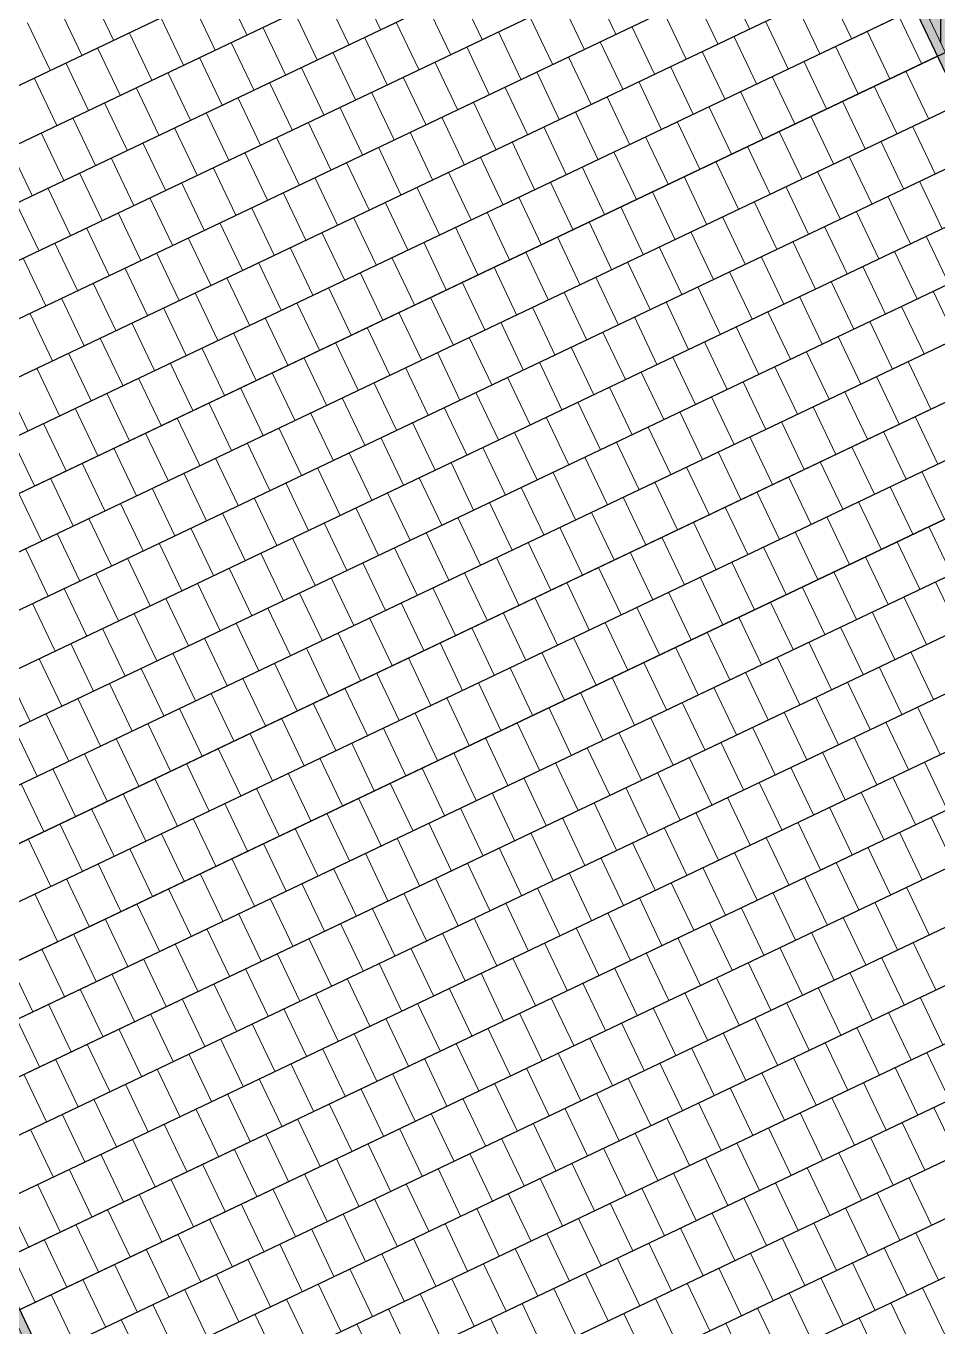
# Model space of a CAD drawing. Header units: metres. Extents: x 679599 to 680028, y 2748524 to 2748840.
# Drawn here: x 679652.87 to 679663.26, y 2748560.49 to 2748575.31 of the extents above; entities that cross this region are included whole.
import ezdxf

# ---------------------------------------------------------------- set-up
doc = ezdxf.new("R2010")
doc.units = ezdxf.units.M
doc.header["$LTSCALE"] = 5
doc.layers.add('00-AUX', color=2, linetype='Continuous', plot=False)
doc.layers.add('00-AUX Tree Pit', color=2, linetype='Continuous', plot=False)
doc.layers.add('02-L-B-Curb', color=11, linetype='Continuous', lineweight=5, plot=False)
doc.layers.add('02-L-Joints-Paviment_07_Precast Concrete Blocks 60X40', color=7, linetype='Continuous', lineweight=5, true_color=0x999999)
doc.layers.add('03-TR-Pavement_07_Precast Concrete Blocks 60X40', color=7, linetype='Continuous', lineweight=5, true_color=0x999999)
doc.layers.add('03-TR-Tree Pit_Green', color=46, linetype='Continuous')
doc.layers.add('03-TR-Tree Pit_White', color=7, linetype='Continuous', true_color=0xfcfcfc)
doc.layers.add('04-BK-Tree Pit', color=6, linetype='Continuous', lineweight=5)

# ---------------------------------------------------------------- blocks, each defined once
blk = doc.blocks.new('ALCORQUE RECTANGULAR')
at = {"layer": '03-TR-Tree Pit_Green', "ltscale": 0.3}
h = blk.add_hatch(dxfattribs=at)
h.set_pattern_fill('ANSI31', color=256, scale=0.04, angle=-45)
h.set_pattern_definition([(360, (-2068898.16958, 3428624.0145), (3e-17, 0.127), [])])
h.paths.add_polyline_path([(679903.391, 2748647.421), (679902.702, 2748648.869), (679904.689, 2748649.814), (679905.377, 2748648.367)])
at = {"layer": '03-TR-Tree Pit_White'}
h = blk.add_hatch(color=256, dxfattribs=at)
h.dxf.hatch_style = 1
h.paths.add_polyline_path([(679903.344, 2748647.288), (679902.569, 2748648.916), (679904.736, 2748649.947), (679905.511, 2748648.319)])
at = {"layer": '02-L-B-Curb'}
blk.add_lwpolyline([(679903.344, 2748647.288), (679902.569, 2748648.916), (679904.736, 2748649.947), (679905.511, 2748648.319)], close=True, dxfattribs=at)
at = {"layer": '02-L-B-Curb', "color": 6}
blk.add_lwpolyline([(679903.391, 2748647.421), (679902.702, 2748648.868), (679904.689, 2748649.814), (679905.378, 2748648.366)], close=True, dxfattribs=at)
blk = doc.blocks.new('Escocell Quadrat')
at = {"layer": '03-TR-Tree Pit_Green'}
h = blk.add_hatch(dxfattribs=at)
h.set_pattern_fill('ANSI31', color=256, scale=0.04, angle=19.5514)
h.set_pattern_definition([(64.551379247, (-1794786.01457, -2189831.7944), (-0.114677314033, 0.0545720958565), [])])
h.paths.add_polyline_path([(-1.159, 0.359), (-2.759, 0.359), (-2.759, -1.241), (-1.159, -1.241)])
at = {"layer": '03-TR-Tree Pit_White'}
h = blk.add_hatch(color=256, dxfattribs=at)
h.dxf.hatch_style = 1
h.paths.add_polyline_path([(-2.859, 0.459), (-1.059, 0.459), (-1.059, -1.341), (-2.859, -1.341)])
at = {"ltscale": 0.3}
blk.add_lwpolyline([(-2.759, -1.241), (-1.159, -1.241), (-1.159, 0.359), (-2.759, 0.359)], close=True, dxfattribs=at)
at = {"layer": '02-L-B-Curb', "ltscale": 0.3}
blk.add_lwpolyline([(-2.859, -1.341), (-1.059, -1.341), (-1.059, 0.459), (-2.859, 0.459)], close=True, dxfattribs=at)

msp = doc.modelspace()

# ---------------------------------------------------------------- linework, layer by layer
at = {"layer": '00-AUX'}
for points in [[(679645.916, 2748571.369), (679664.968, 2748580.435)], [(679645.993, 2748570.741), (679665.288, 2748579.923)], [(679646.433, 2748570.286), (679665.607, 2748579.41)], [(679646.51, 2748569.658), (679665.926, 2748578.898)], [(679646.951, 2748569.203), (679666.245, 2748578.385)], [(679647.027, 2748568.575), (679666.564, 2748577.872)], [(679647.468, 2748568.121), (679666.884, 2748577.36)], [(679647.544, 2748567.492), (679667.203, 2748576.847)], [(679647.985, 2748567.038), (679667.522, 2748576.335)], [(679648.061, 2748566.41), (679667.841, 2748575.822)], [(679648.502, 2748565.955), (679668.16, 2748575.31)], [(679648.578, 2748565.327), (679668.48, 2748574.797)], [(679649.019, 2748564.872), (679668.799, 2748574.284)], [(679649.096, 2748564.244), (679669.118, 2748573.772)], [(679649.536, 2748563.789), (679669.437, 2748573.259)], [(679649.613, 2748563.161), (679669.756, 2748572.747)], [(679650.053, 2748562.706), (679670.076, 2748572.234)], [(679650.13, 2748562.078), (679670.395, 2748571.722)], [(679650.57, 2748561.623), (679670.714, 2748571.209)], [(679650.647, 2748560.995), (679671.033, 2748570.696)], [(679651.088, 2748560.541), (679671.353, 2748570.184)], [(679651.164, 2748559.912), (679671.672, 2748569.671)], [(679651.605, 2748559.458), (679671.991, 2748569.159)], [(679651.681, 2748558.83), (679672.31, 2748568.646)], [(679652.122, 2748558.375), (679672.629, 2748568.134)], [(679652.198, 2748557.747), (679672.949, 2748567.621)], [(679652.639, 2748557.292), (679673.268, 2748567.108)], [(679652.715, 2748556.664), (679673.587, 2748566.596)], [(679653.156, 2748556.209), (679673.906, 2748566.083)]]:
    msp.add_lwpolyline(points, dxfattribs=at)
at = {"layer": '00-AUX Tree Pit', "ltscale": 0.3}
msp.add_lwpolyline([(679663.516, 2748574.425), (679665.141, 2748575.198), (679664.368, 2748576.824), (679662.742, 2748576.05)], close=True, dxfattribs=at)
at = {"layer": '00-AUX Tree Pit'}
msp.add_lwpolyline([(679653.051, 2748560.146), (679651.423, 2748559.371), (679650.391, 2748561.538), (679652.02, 2748562.313)], close=True, dxfattribs=at)
at = {"layer": '02-L-Joints-Paviment_07_Precast Concrete Blocks 60X40'}
for points in [[(679656.908, 2748575.271), (679656.65, 2748575.813)], [(679659.592, 2748575.219), (679659.334, 2748575.761)], [(679661.113, 2748575.279), (679660.856, 2748575.82)], [(679653.863, 2748575.15), (679653.605, 2748575.692)], [(679655.384, 2748575.21), (679655.126, 2748575.752)], [(679656.547, 2748575.099), (679656.289, 2748575.641)], [(679658.068, 2748575.158), (679657.81, 2748575.7)], [(679660.752, 2748575.107), (679660.494, 2748575.648)], [(679662.277, 2748575.168), (679662.019, 2748575.709)], [(679653.501, 2748574.979), (679653.244, 2748575.52)], [(679655.023, 2748575.038), (679654.765, 2748575.58)], [(679656.186, 2748574.927), (679655.928, 2748575.469)], [(679657.707, 2748574.986), (679657.449, 2748575.528)], [(679659.231, 2748575.047), (679658.973, 2748575.589)], [(679660.391, 2748574.935), (679660.133, 2748575.477)], [(679661.915, 2748574.996), (679661.657, 2748575.537)], [(679653.14, 2748574.807), (679652.882, 2748575.348)], [(679654.661, 2748574.866), (679654.404, 2748575.408)], [(679657.346, 2748574.815), (679657.088, 2748575.356)], [(679658.87, 2748574.875), (679658.612, 2748575.417)], [(679661.554, 2748574.824), (679661.296, 2748575.366)], [(679663.075, 2748574.883), (679662.818, 2748575.425)], [(679654.3, 2748574.694), (679654.042, 2748575.236)], [(679655.824, 2748574.755), (679655.567, 2748575.297)], [(679656.984, 2748574.643), (679656.727, 2748575.184)], [(679658.509, 2748574.704), (679658.251, 2748575.245)], [(679660.03, 2748574.763), (679659.772, 2748575.305)], [(679661.193, 2748574.652), (679660.935, 2748575.194)], [(679662.714, 2748574.711), (679662.456, 2748575.253)], [(679653.939, 2748574.522), (679653.681, 2748575.064)], [(679655.463, 2748574.583), (679655.205, 2748575.125)], [(679658.147, 2748574.532), (679657.89, 2748575.073)], [(679659.669, 2748574.591), (679659.411, 2748575.133)], [(679660.832, 2748574.48), (679660.574, 2748575.022)], [(679662.353, 2748574.539), (679662.095, 2748575.081)], [(679653.578, 2748574.35), (679653.32, 2748574.892)], [(679655.102, 2748574.411), (679654.844, 2748574.953)], [(679656.623, 2748574.471), (679656.365, 2748575.013)], [(679657.786, 2748574.36), (679657.528, 2748574.902)], [(679659.308, 2748574.419), (679659.05, 2748574.961)], [(679661.992, 2748574.368), (679661.734, 2748574.909)], [(679653.217, 2748574.179), (679652.959, 2748574.72)], [(679654.741, 2748574.239), (679654.483, 2748574.781)], [(679656.262, 2748574.299), (679656.004, 2748574.841)], [(679657.425, 2748574.188), (679657.167, 2748574.73)], [(679658.946, 2748574.247), (679658.689, 2748574.789)], [(679660.471, 2748574.308), (679660.213, 2748574.85)], [(679661.631, 2748574.196), (679661.373, 2748574.737)], [(679663.155, 2748574.257), (679662.897, 2748574.798)], [(679654.38, 2748574.068), (679654.122, 2748574.609)], [(679655.901, 2748574.127), (679655.643, 2748574.669)], [(679658.585, 2748574.075), (679658.327, 2748574.617)], [(679660.109, 2748574.136), (679659.852, 2748574.678)], [(679662.794, 2748574.085), (679662.536, 2748574.626)], [(679654.018, 2748573.896), (679653.761, 2748574.438)], [(679655.54, 2748573.955), (679655.282, 2748574.497)], [(679657.064, 2748574.016), (679656.806, 2748574.558)], [(679658.224, 2748573.904), (679657.966, 2748574.445)], [(679659.748, 2748573.964), (679659.49, 2748574.506)], [(679661.269, 2748574.024), (679661.012, 2748574.566)], [(679662.432, 2748573.913), (679662.175, 2748574.455)], [(679655.178, 2748573.783), (679654.921, 2748574.325)], [(679656.703, 2748573.844), (679656.445, 2748574.386)], [(679657.863, 2748573.732), (679657.605, 2748574.273)], [(679659.387, 2748573.793), (679659.129, 2748574.334)], [(679660.908, 2748573.852), (679660.65, 2748574.394)], [(679662.071, 2748573.741), (679661.813, 2748574.283)], [(679653.657, 2748573.724), (679653.399, 2748574.266)], [(679654.817, 2748573.611), (679654.559, 2748574.153)], [(679656.342, 2748573.672), (679656.084, 2748574.214)], [(679659.026, 2748573.621), (679658.768, 2748574.162)], [(679660.547, 2748573.68), (679660.289, 2748574.222)], [(679663.231, 2748573.628), (679662.973, 2748574.17)], [(679653.296, 2748573.552), (679653.038, 2748574.094)], [(679654.456, 2748573.44), (679654.198, 2748573.981)], [(679655.98, 2748573.5), (679655.723, 2748574.042)], [(679657.502, 2748573.56), (679657.244, 2748574.102)], [(679658.665, 2748573.449), (679658.407, 2748573.991)], [(679660.186, 2748573.508), (679659.928, 2748574.05)], [(679661.71, 2748573.569), (679661.452, 2748574.111)], [(679662.87, 2748573.457), (679662.612, 2748573.998)], [(679652.935, 2748573.38), (679652.677, 2748573.922)], [(679655.619, 2748573.328), (679655.361, 2748573.87)], [(679657.14, 2748573.388), (679656.883, 2748573.93)], [(679659.825, 2748573.336), (679659.567, 2748573.878)], [(679661.349, 2748573.397), (679661.091, 2748573.939)], [(679654.095, 2748573.268), (679653.837, 2748573.809)], [(679655.258, 2748573.157), (679655, 2748573.698)], [(679656.779, 2748573.216), (679656.521, 2748573.758)], [(679658.303, 2748573.277), (679658.046, 2748573.819)], [(679659.463, 2748573.164), (679659.206, 2748573.706)], [(679660.988, 2748573.225), (679660.73, 2748573.767)], [(679662.509, 2748573.285), (679662.251, 2748573.826)], [(679653.734, 2748573.096), (679653.476, 2748573.638)], [(679656.418, 2748573.044), (679656.16, 2748573.586)], [(679657.942, 2748573.105), (679657.684, 2748573.647)], [(679659.102, 2748572.993), (679658.844, 2748573.534)], [(679660.626, 2748573.053), (679660.369, 2748573.595)], [(679662.148, 2748573.113), (679661.89, 2748573.655)], [(679663.311, 2748573.002), (679663.053, 2748573.544)], [(679653.373, 2748572.924), (679653.115, 2748573.466)], [(679654.897, 2748572.985), (679654.639, 2748573.527)], [(679656.057, 2748572.872), (679655.799, 2748573.414)], [(679657.581, 2748572.933), (679657.323, 2748573.475)], [(679660.265, 2748572.882), (679660.007, 2748573.423)], [(679661.787, 2748572.941), (679661.529, 2748573.483)], [(679653.011, 2748572.752), (679652.754, 2748573.294)], [(679654.536, 2748572.813), (679654.278, 2748573.355)], [(679655.696, 2748572.7), (679655.438, 2748573.242)], [(679657.22, 2748572.761), (679656.962, 2748573.303)], [(679658.741, 2748572.821), (679658.483, 2748573.362)], [(679659.904, 2748572.71), (679659.646, 2748573.251)], [(679661.425, 2748572.769), (679661.168, 2748573.311)], [(679662.95, 2748572.83), (679662.692, 2748573.372)], [(679654.174, 2748572.641), (679653.917, 2748573.183)], [(679656.859, 2748572.589), (679656.601, 2748573.131)], [(679658.38, 2748572.649), (679658.122, 2748573.191)], [(679661.064, 2748572.597), (679660.806, 2748573.139)], [(679662.588, 2748572.658), (679662.331, 2748573.2)], [(679653.813, 2748572.469), (679653.555, 2748573.011)], [(679655.334, 2748572.529), (679655.077, 2748573.07)], [(679656.497, 2748572.418), (679656.24, 2748572.959)], [(679658.019, 2748572.477), (679657.761, 2748573.019)], [(679659.543, 2748572.538), (679659.285, 2748573.08)], [(679660.703, 2748572.425), (679660.445, 2748572.967)], [(679662.227, 2748572.486), (679661.969, 2748573.028)], [(679653.452, 2748572.297), (679653.194, 2748572.839)], [(679654.973, 2748572.357), (679654.715, 2748572.898)], [(679657.658, 2748572.305), (679657.4, 2748572.847)], [(679659.182, 2748572.366), (679658.924, 2748572.908)], [(679660.342, 2748572.253), (679660.084, 2748572.795)], [(679661.866, 2748572.314), (679661.608, 2748572.856)], [(679663.387, 2748572.374), (679663.129, 2748572.916)], [(679653.091, 2748572.125), (679652.833, 2748572.667)], [(679654.612, 2748572.185), (679654.354, 2748572.727)], [(679656.136, 2748572.246), (679655.878, 2748572.787)], [(679657.296, 2748572.133), (679657.038, 2748572.675)], [(679658.821, 2748572.194), (679658.563, 2748572.736)], [(679661.505, 2748572.142), (679661.247, 2748572.684)], [(679663.026, 2748572.202), (679662.768, 2748572.744)], [(679654.251, 2748572.013), (679653.993, 2748572.555)], [(679655.775, 2748572.074), (679655.517, 2748572.616)], [(679656.935, 2748571.961), (679656.677, 2748572.503)], [(679658.459, 2748572.022), (679658.202, 2748572.564)], [(679659.981, 2748572.082), (679659.723, 2748572.623)], [(679661.144, 2748571.971), (679660.886, 2748572.512)], [(679662.665, 2748572.03), (679662.407, 2748572.572)], [(679653.89, 2748571.841), (679653.632, 2748572.383)], [(679655.414, 2748571.902), (679655.156, 2748572.444)], [(679658.098, 2748571.85), (679657.84, 2748572.392)], [(679659.619, 2748571.91), (679659.362, 2748572.451)], [(679662.304, 2748571.858), (679662.046, 2748572.4)], [(679653.528, 2748571.669), (679653.271, 2748572.211)], [(679655.053, 2748571.73), (679654.795, 2748572.272)], [(679656.574, 2748571.789), (679656.316, 2748572.331)], [(679657.737, 2748571.678), (679657.479, 2748572.22)], [(679659.258, 2748571.738), (679659, 2748572.28)], [(679660.782, 2748571.799), (679660.525, 2748572.34)], [(679661.942, 2748571.686), (679661.685, 2748572.228)], [(679663.467, 2748571.747), (679663.209, 2748572.289)], [(679654.692, 2748571.558), (679654.434, 2748572.1)], [(679656.213, 2748571.618), (679655.955, 2748572.159)], [(679658.897, 2748571.566), (679658.639, 2748572.108)], [(679660.421, 2748571.627), (679660.163, 2748572.169)], [(679661.581, 2748571.514), (679661.323, 2748572.056)], [(679663.105, 2748571.575), (679662.848, 2748572.117)], [(679653.167, 2748571.497), (679652.909, 2748572.039)], [(679654.33, 2748571.386), (679654.073, 2748571.928)], [(679655.852, 2748571.446), (679655.594, 2748571.987)], [(679657.376, 2748571.507), (679657.118, 2748572.048)], [(679658.536, 2748571.394), (679658.278, 2748571.936)], [(679660.06, 2748571.455), (679659.802, 2748571.997)], [(679662.744, 2748571.403), (679662.486, 2748571.945)], [(679653.969, 2748571.214), (679653.711, 2748571.756)], [(679655.49, 2748571.274), (679655.233, 2748571.816)], [(679657.015, 2748571.335), (679656.757, 2748571.876)], [(679658.175, 2748571.222), (679657.917, 2748571.764)], [(679659.699, 2748571.283), (679659.441, 2748571.825)], [(679661.22, 2748571.342), (679660.962, 2748571.884)], [(679662.383, 2748571.231), (679662.125, 2748571.773)], [(679655.129, 2748571.102), (679654.871, 2748571.644)], [(679656.653, 2748571.163), (679656.396, 2748571.705)], [(679659.338, 2748571.111), (679659.08, 2748571.653)], [(679660.859, 2748571.171), (679660.601, 2748571.712)], [(679653.608, 2748571.042), (679653.35, 2748571.584)], [(679654.768, 2748570.93), (679654.51, 2748571.472)], [(679656.292, 2748570.991), (679656.034, 2748571.533)], [(679657.813, 2748571.05), (679657.556, 2748571.592)], [(679658.976, 2748570.939), (679658.719, 2748571.481)], [(679660.498, 2748570.999), (679660.24, 2748571.54)], [(679662.022, 2748571.06), (679661.764, 2748571.601)], [(679663.182, 2748570.947), (679662.924, 2748571.489)], [(679653.247, 2748570.871), (679652.989, 2748571.412)], [(679655.931, 2748570.819), (679655.673, 2748571.361)], [(679657.452, 2748570.878), (679657.194, 2748571.42)], [(679658.615, 2748570.767), (679658.357, 2748571.309)], [(679660.137, 2748570.827), (679659.879, 2748571.369)], [(679661.661, 2748570.888), (679661.403, 2748571.429)], [(679662.821, 2748570.775), (679662.563, 2748571.317)], [(679652.886, 2748570.699), (679652.628, 2748571.241)], [(679654.407, 2748570.758), (679654.149, 2748571.3)], [(679655.57, 2748570.647), (679655.312, 2748571.189)], [(679657.091, 2748570.707), (679656.833, 2748571.248)], [(679659.775, 2748570.655), (679659.518, 2748571.197)], [(679661.3, 2748570.716), (679661.042, 2748571.258)], [(679654.046, 2748570.586), (679653.788, 2748571.128)], [(679655.209, 2748570.475), (679654.951, 2748571.017)], [(679656.73, 2748570.535), (679656.472, 2748571.076)], [(679658.254, 2748570.596), (679657.996, 2748571.137)], [(679659.414, 2748570.483), (679659.156, 2748571.025)], [(679660.938, 2748570.544), (679660.681, 2748571.086)], [(679662.46, 2748570.603), (679662.202, 2748571.145)], [(679653.684, 2748570.414), (679653.427, 2748570.956)], [(679656.369, 2748570.363), (679656.111, 2748570.905)], [(679657.893, 2748570.424), (679657.635, 2748570.965)], [(679660.577, 2748570.372), (679660.319, 2748570.914)], [(679662.098, 2748570.431), (679661.841, 2748570.973)], [(679653.323, 2748570.243), (679653.065, 2748570.784)], [(679654.847, 2748570.303), (679654.59, 2748570.845)], [(679656.007, 2748570.191), (679655.75, 2748570.733)], [(679657.532, 2748570.252), (679657.274, 2748570.794)], [(679659.053, 2748570.311), (679658.795, 2748570.853)], [(679660.216, 2748570.2), (679659.958, 2748570.742)], [(679661.737, 2748570.26), (679661.479, 2748570.801)], [(679663.261, 2748570.32), (679663.004, 2748570.862)], [(679652.962, 2748570.071), (679652.704, 2748570.612)], [(679654.486, 2748570.132), (679654.228, 2748570.673)], [(679657.171, 2748570.08), (679656.913, 2748570.622)], [(679658.692, 2748570.139), (679658.434, 2748570.681)], [(679659.855, 2748570.028), (679659.597, 2748570.57)], [(679661.376, 2748570.088), (679661.118, 2748570.63)], [(679662.9, 2748570.149), (679662.642, 2748570.69)], [(679654.125, 2748569.96), (679653.867, 2748570.501)], [(679655.646, 2748570.019), (679655.388, 2748570.561)], [(679656.809, 2748569.908), (679656.552, 2748570.45)], [(679658.331, 2748569.967), (679658.073, 2748570.509)], [(679661.015, 2748569.916), (679660.757, 2748570.458)], [(679662.539, 2748569.977), (679662.281, 2748570.518)], [(679653.764, 2748569.788), (679653.506, 2748570.33)], [(679655.285, 2748569.847), (679655.027, 2748570.389)], [(679656.448, 2748569.736), (679656.19, 2748570.278)], [(679657.969, 2748569.796), (679657.712, 2748570.337)], [(679659.494, 2748569.856), (679659.236, 2748570.398)], [(679660.654, 2748569.744), (679660.396, 2748570.286)], [(679662.178, 2748569.805), (679661.92, 2748570.347)], [(679653.403, 2748569.616), (679653.145, 2748570.158)], [(679654.924, 2748569.675), (679654.666, 2748570.217)], [(679657.608, 2748569.624), (679657.35, 2748570.165)], [(679659.132, 2748569.685), (679658.875, 2748570.226)], [(679661.817, 2748569.633), (679661.559, 2748570.175)], [(679663.338, 2748569.692), (679663.08, 2748570.234)], [(679653.041, 2748569.444), (679652.784, 2748569.986)], [(679654.563, 2748569.503), (679654.305, 2748570.045)], [(679656.087, 2748569.564), (679655.829, 2748570.106)], [(679657.247, 2748569.452), (679656.989, 2748569.994)], [(679658.771, 2748569.513), (679658.513, 2748570.054)], [(679660.292, 2748569.572), (679660.035, 2748570.114)], [(679661.455, 2748569.461), (679661.198, 2748570.003)], [(679662.977, 2748569.52), (679662.719, 2748570.062)], [(679654.202, 2748569.332), (679653.944, 2748569.873)], [(679655.726, 2748569.392), (679655.468, 2748569.934)], [(679658.41, 2748569.341), (679658.152, 2748569.883)], [(679659.931, 2748569.4), (679659.673, 2748569.942)], [(679661.094, 2748569.289), (679660.836, 2748569.831)], [(679662.616, 2748569.349), (679662.358, 2748569.89)], [(679653.84, 2748569.16), (679653.583, 2748569.701)], [(679655.365, 2748569.221), (679655.107, 2748569.762)], [(679656.886, 2748569.28), (679656.628, 2748569.822)], [(679658.049, 2748569.169), (679657.791, 2748569.711)], [(679659.57, 2748569.228), (679659.312, 2748569.77)], [(679662.254, 2748569.177), (679661.997, 2748569.719)], [(679655.003, 2748569.049), (679654.746, 2748569.59)], [(679656.525, 2748569.108), (679656.267, 2748569.65)], [(679657.688, 2748568.997), (679657.43, 2748569.539)], [(679659.209, 2748569.056), (679658.951, 2748569.598)], [(679660.733, 2748569.117), (679660.475, 2748569.659)], [(679661.893, 2748569.005), (679661.635, 2748569.547)], [(679663.417, 2748569.066), (679663.16, 2748569.608)], [(679653.479, 2748568.988), (679653.221, 2748569.53)], [(679654.642, 2748568.877), (679654.384, 2748569.419)], [(679656.163, 2748568.936), (679655.906, 2748569.478)], [(679658.848, 2748568.885), (679658.59, 2748569.426)], [(679660.372, 2748568.945), (679660.114, 2748569.487)], [(679663.056, 2748568.894), (679662.798, 2748569.436)], [(679653.118, 2748568.816), (679652.86, 2748569.358)], [(679654.281, 2748568.705), (679654.023, 2748569.247)], [(679655.802, 2748568.764), (679655.544, 2748569.306)], [(679657.326, 2748568.825), (679657.069, 2748569.367)], [(679658.486, 2748568.713), (679658.229, 2748569.254)], [(679660.011, 2748568.774), (679659.753, 2748569.315)], [(679661.532, 2748568.833), (679661.274, 2748569.375)], [(679662.695, 2748568.722), (679662.437, 2748569.264)], [(679655.441, 2748568.592), (679655.183, 2748569.134)], [(679656.965, 2748568.653), (679656.707, 2748569.195)], [(679659.65, 2748568.602), (679659.392, 2748569.143)], [(679661.171, 2748568.661), (679660.913, 2748569.203)], [(679662.334, 2748568.55), (679662.076, 2748569.092)], [(679653.92, 2748568.533), (679653.662, 2748569.075)], [(679655.08, 2748568.421), (679654.822, 2748568.962)], [(679656.604, 2748568.481), (679656.346, 2748569.023)], [(679658.125, 2748568.541), (679657.867, 2748569.083)], [(679659.288, 2748568.43), (679659.031, 2748568.972)], [(679660.81, 2748568.489), (679660.552, 2748569.031)], [(679663.494, 2748568.438), (679663.236, 2748568.979)], [(679653.559, 2748568.361), (679653.301, 2748568.903)], [(679654.719, 2748568.249), (679654.461, 2748568.79)], [(679656.243, 2748568.31), (679655.985, 2748568.851)], [(679657.764, 2748568.369), (679657.506, 2748568.911)], [(679658.927, 2748568.258), (679658.669, 2748568.8)], [(679660.448, 2748568.317), (679660.191, 2748568.859)], [(679661.973, 2748568.378), (679661.715, 2748568.92)], [(679663.133, 2748568.266), (679662.875, 2748568.808)], [(679653.197, 2748568.189), (679652.94, 2748568.731)], [(679655.882, 2748568.138), (679655.624, 2748568.679)], [(679657.403, 2748568.197), (679657.145, 2748568.739)], [(679660.087, 2748568.145), (679659.829, 2748568.687)], [(679661.611, 2748568.206), (679661.354, 2748568.748)], [(679654.357, 2748568.077), (679654.1, 2748568.619)], [(679655.521, 2748567.966), (679655.263, 2748568.508)], [(679657.042, 2748568.025), (679656.784, 2748568.567)], [(679658.566, 2748568.086), (679658.308, 2748568.628)], [(679659.726, 2748567.974), (679659.468, 2748568.515)], [(679661.25, 2748568.034), (679660.992, 2748568.576)], [(679662.771, 2748568.094), (679662.514, 2748568.636)], [(679653.996, 2748567.905), (679653.738, 2748568.447)], [(679656.681, 2748567.853), (679656.423, 2748568.395)], [(679658.205, 2748567.914), (679657.947, 2748568.456)], [(679660.889, 2748567.863), (679660.631, 2748568.404)], [(679662.41, 2748567.922), (679662.152, 2748568.464)], [(679653.635, 2748567.733), (679653.377, 2748568.275)], [(679655.159, 2748567.794), (679654.901, 2748568.336)], [(679656.319, 2748567.681), (679656.062, 2748568.223)], [(679657.844, 2748567.742), (679657.586, 2748568.284)], [(679659.365, 2748567.802), (679659.107, 2748568.344)], [(679660.528, 2748567.691), (679660.27, 2748568.233)], [(679662.049, 2748567.75), (679661.791, 2748568.292)], [(679653.274, 2748567.561), (679653.016, 2748568.103)], [(679654.798, 2748567.622), (679654.54, 2748568.164)], [(679655.958, 2748567.51), (679655.7, 2748568.051)], [(679657.482, 2748567.57), (679657.225, 2748568.112)], [(679659.004, 2748567.63), (679658.746, 2748568.172)], [(679660.167, 2748567.519), (679659.909, 2748568.061)], [(679661.688, 2748567.578), (679661.43, 2748568.12)], [(679663.212, 2748567.639), (679662.954, 2748568.181)], [(679652.913, 2748567.389), (679652.655, 2748567.931)], [(679654.437, 2748567.45), (679654.179, 2748567.992)], [(679657.121, 2748567.399), (679656.863, 2748567.94)], [(679658.642, 2748567.458), (679658.385, 2748568)], [(679661.327, 2748567.406), (679661.069, 2748567.948)], [(679662.851, 2748567.467), (679662.593, 2748568.009)], [(679654.076, 2748567.278), (679653.818, 2748567.82)], [(679655.597, 2748567.338), (679655.339, 2748567.879)], [(679656.76, 2748567.227), (679656.502, 2748567.768)], [(679658.281, 2748567.286), (679658.023, 2748567.828)], [(679659.805, 2748567.347), (679659.548, 2748567.889)], [(679660.966, 2748567.234), (679660.708, 2748567.776)], [(679662.49, 2748567.295), (679662.232, 2748567.837)], [(679653.715, 2748567.106), (679653.457, 2748567.648)], [(679655.236, 2748567.166), (679654.978, 2748567.708)], [(679657.92, 2748567.114), (679657.662, 2748567.656)], [(679659.444, 2748567.175), (679659.186, 2748567.717)], [(679660.604, 2748567.063), (679660.346, 2748567.604)], [(679662.129, 2748567.123), (679661.871, 2748567.665)], [(679653.353, 2748566.935), (679653.096, 2748567.476)], [(679654.875, 2748566.994), (679654.617, 2748567.536)], [(679656.399, 2748567.055), (679656.141, 2748567.597)], [(679657.559, 2748566.942), (679657.301, 2748567.484)], [(679659.083, 2748567.003), (679658.825, 2748567.545)], [(679661.767, 2748566.952), (679661.51, 2748567.493)], [(679663.289, 2748567.011), (679663.031, 2748567.553)], [(679654.513, 2748566.822), (679654.256, 2748567.364)], [(679656.038, 2748566.883), (679655.78, 2748567.425)], [(679657.198, 2748566.77), (679656.94, 2748567.312)], [(679658.722, 2748566.831), (679658.464, 2748567.373)], [(679660.243, 2748566.891), (679659.985, 2748567.433)], [(679661.406, 2748566.78), (679661.148, 2748567.322)], [(679662.927, 2748566.839), (679662.67, 2748567.381)], [(679652.992, 2748566.763), (679652.734, 2748567.304)], [(679654.152, 2748566.65), (679653.894, 2748567.192)], [(679655.676, 2748566.711), (679655.419, 2748567.253)], [(679658.361, 2748566.659), (679658.103, 2748567.201)], [(679659.882, 2748566.719), (679659.624, 2748567.261)], [(679662.566, 2748566.667), (679662.308, 2748567.209)], [(679653.791, 2748566.478), (679653.533, 2748567.02)], [(679655.315, 2748566.539), (679655.057, 2748567.081)], [(679656.836, 2748566.599), (679656.579, 2748567.14)], [(679658, 2748566.488), (679657.742, 2748567.029)], [(679659.521, 2748566.547), (679659.263, 2748567.089)], [(679661.045, 2748566.608), (679660.787, 2748567.15)], [(679662.205, 2748566.495), (679661.947, 2748567.037)], [(679654.954, 2748566.367), (679654.696, 2748566.909)], [(679656.475, 2748566.427), (679656.217, 2748566.969)], [(679659.16, 2748566.375), (679658.902, 2748566.917)], [(679660.684, 2748566.436), (679660.426, 2748566.978)], [(679661.844, 2748566.324), (679661.586, 2748566.865)], [(679663.368, 2748566.384), (679663.11, 2748566.926)], [(679653.43, 2748566.306), (679653.172, 2748566.848)], [(679654.593, 2748566.195), (679654.335, 2748566.737)], [(679656.114, 2748566.255), (679655.856, 2748566.797)], [(679657.638, 2748566.316), (679657.381, 2748566.857)], [(679658.798, 2748566.203), (679658.541, 2748566.745)], [(679660.323, 2748566.264), (679660.065, 2748566.806)], [(679663.007, 2748566.213), (679662.749, 2748566.754)], [(679653.069, 2748566.135), (679652.811, 2748566.676)], [(679655.753, 2748566.083), (679655.495, 2748566.625)], [(679657.277, 2748566.144), (679657.019, 2748566.686)], [(679658.437, 2748566.031), (679658.179, 2748566.573)], [(679659.961, 2748566.092), (679659.704, 2748566.634)], [(679661.483, 2748566.152), (679661.225, 2748566.693)], [(679662.646, 2748566.041), (679662.388, 2748566.582)], [(679654.232, 2748566.024), (679653.974, 2748566.565)], [(679655.392, 2748565.911), (679655.134, 2748566.453)], [(679656.916, 2748565.972), (679656.658, 2748566.514)], [(679659.6, 2748565.92), (679659.342, 2748566.462)], [(679661.121, 2748565.98), (679660.864, 2748566.522)], [(679653.87, 2748565.852), (679653.613, 2748566.393)], [(679655.031, 2748565.739), (679654.773, 2748566.281)], [(679656.555, 2748565.8), (679656.297, 2748566.342)], [(679658.076, 2748565.859), (679657.818, 2748566.401)], [(679659.239, 2748565.748), (679658.981, 2748566.29)], [(679660.76, 2748565.808), (679660.502, 2748566.35)], [(679662.284, 2748565.869), (679662.027, 2748566.411)], [(679663.445, 2748565.756), (679663.187, 2748566.298)], [(679653.509, 2748565.68), (679653.251, 2748566.222)], [(679656.194, 2748565.628), (679655.936, 2748566.17)], [(679657.715, 2748565.688), (679657.457, 2748566.229)], [(679660.399, 2748565.636), (679660.141, 2748566.178)], [(679661.923, 2748565.697), (679661.665, 2748566.239)], [(679663.083, 2748565.584), (679662.826, 2748566.126)], [(679653.148, 2748565.508), (679652.89, 2748566.05)], [(679654.669, 2748565.567), (679654.412, 2748566.109)], [(679655.832, 2748565.456), (679655.575, 2748565.998)], [(679657.354, 2748565.516), (679657.096, 2748566.058)], [(679658.878, 2748565.577), (679658.62, 2748566.118)], [(679660.038, 2748565.464), (679659.78, 2748566.006)], [(679661.562, 2748565.525), (679661.304, 2748566.067)], [(679654.308, 2748565.395), (679654.05, 2748565.937)], [(679655.471, 2748565.284), (679655.213, 2748565.826)], [(679656.992, 2748565.344), (679656.735, 2748565.886)], [(679658.517, 2748565.405), (679658.259, 2748565.947)], [(679659.677, 2748565.292), (679659.419, 2748565.834)], [(679661.201, 2748565.353), (679660.943, 2748565.895)], [(679662.722, 2748565.413), (679662.464, 2748565.954)], [(679653.947, 2748565.224), (679653.689, 2748565.765)], [(679656.631, 2748565.172), (679656.373, 2748565.714)], [(679658.155, 2748565.233), (679657.898, 2748565.775)], [(679660.84, 2748565.181), (679660.582, 2748565.723)], [(679662.361, 2748565.241), (679662.103, 2748565.782)], [(679653.586, 2748565.052), (679653.328, 2748565.593)], [(679655.11, 2748565.113), (679654.852, 2748565.654)], [(679656.27, 2748565), (679656.012, 2748565.542)], [(679657.794, 2748565.061), (679657.536, 2748565.603)], [(679659.315, 2748565.12), (679659.058, 2748565.662)], [(679660.479, 2748565.009), (679660.221, 2748565.551)], [(679662, 2748565.069), (679661.742, 2748565.611)], [(679653.225, 2748564.88), (679652.967, 2748565.422)], [(679654.749, 2748564.941), (679654.491, 2748565.482)], [(679657.433, 2748564.889), (679657.175, 2748565.431)], [(679658.954, 2748564.949), (679658.696, 2748565.49)], [(679661.639, 2748564.897), (679661.381, 2748565.439)], [(679663.163, 2748564.958), (679662.905, 2748565.5)], [(679654.388, 2748564.769), (679654.13, 2748565.311)], [(679655.909, 2748564.828), (679655.651, 2748565.37)], [(679657.072, 2748564.717), (679656.814, 2748565.259)], [(679658.593, 2748564.777), (679658.335, 2748565.318)], [(679660.117, 2748564.837), (679659.86, 2748565.379)], [(679661.277, 2748564.725), (679661.02, 2748565.267)], [(679662.802, 2748564.786), (679662.544, 2748565.328)], [(679654.026, 2748564.597), (679653.769, 2748565.139)], [(679655.548, 2748564.656), (679655.29, 2748565.198)], [(679656.711, 2748564.545), (679656.453, 2748565.087)], [(679658.232, 2748564.605), (679657.974, 2748565.147)], [(679659.756, 2748564.666), (679659.498, 2748565.207)], [(679660.916, 2748564.553), (679660.658, 2748565.095)], [(679662.44, 2748564.614), (679662.183, 2748565.156)], [(679653.665, 2748564.425), (679653.407, 2748564.967)], [(679655.186, 2748564.484), (679654.929, 2748565.026)], [(679657.871, 2748564.433), (679657.613, 2748564.975)], [(679659.395, 2748564.494), (679659.137, 2748565.036)], [(679662.079, 2748564.442), (679661.821, 2748564.984)], [(679653.304, 2748564.253), (679653.046, 2748564.795)], [(679654.825, 2748564.313), (679654.567, 2748564.854)], [(679656.349, 2748564.373), (679656.092, 2748564.915)], [(679657.51, 2748564.261), (679657.252, 2748564.803)], [(679659.034, 2748564.322), (679658.776, 2748564.864)], [(679660.555, 2748564.381), (679660.297, 2748564.923)], [(679661.718, 2748564.27), (679661.46, 2748564.812)], [(679663.239, 2748564.33), (679662.981, 2748564.871)], [(679654.464, 2748564.141), (679654.206, 2748564.683)], [(679655.988, 2748564.202), (679655.73, 2748564.743)], [(679658.673, 2748564.15), (679658.415, 2748564.692)], [(679660.194, 2748564.209), (679659.936, 2748564.751)], [(679661.357, 2748564.098), (679661.099, 2748564.64)], [(679662.878, 2748564.158), (679662.62, 2748564.7)], [(679652.943, 2748564.081), (679652.685, 2748564.623)], [(679654.103, 2748563.969), (679653.845, 2748564.511)], [(679655.627, 2748564.03), (679655.369, 2748564.571)], [(679657.148, 2748564.089), (679656.891, 2748564.631)], [(679658.311, 2748563.978), (679658.054, 2748564.52)], [(679659.833, 2748564.038), (679659.575, 2748564.579)], [(679662.517, 2748563.986), (679662.259, 2748564.528)], [(679655.266, 2748563.858), (679655.008, 2748564.4)], [(679656.787, 2748563.917), (679656.529, 2748564.459)], [(679657.95, 2748563.806), (679657.692, 2748564.348)], [(679659.471, 2748563.866), (679659.214, 2748564.407)], [(679660.996, 2748563.927), (679660.738, 2748564.468)], [(679662.156, 2748563.814), (679661.898, 2748564.356)], [(679653.742, 2748563.797), (679653.484, 2748564.339)], [(679654.905, 2748563.686), (679654.647, 2748564.228)], [(679656.426, 2748563.745), (679656.168, 2748564.287)], [(679659.11, 2748563.694), (679658.852, 2748564.236)], [(679660.634, 2748563.755), (679660.377, 2748564.296)], [(679663.319, 2748563.703), (679663.061, 2748564.245)], [(679653.381, 2748563.625), (679653.123, 2748564.167)], [(679654.544, 2748563.514), (679654.286, 2748564.056)], [(679656.065, 2748563.573), (679655.807, 2748564.115)], [(679657.589, 2748563.634), (679657.331, 2748564.176)], [(679658.749, 2748563.522), (679658.491, 2748564.064)], [(679660.273, 2748563.583), (679660.015, 2748564.125)], [(679661.794, 2748563.642), (679661.537, 2748564.184)], [(679662.958, 2748563.531), (679662.7, 2748564.073)], [(679653.019, 2748563.453), (679652.762, 2748563.995)], [(679655.704, 2748563.402), (679655.446, 2748563.943)], [(679657.228, 2748563.462), (679656.97, 2748564.004)], [(679659.912, 2748563.411), (679659.654, 2748563.953)], [(679661.433, 2748563.47), (679661.175, 2748564.012)], [(679662.596, 2748563.359), (679662.339, 2748563.901)], [(679654.182, 2748563.342), (679653.925, 2748563.884)], [(679655.342, 2748563.23), (679655.085, 2748563.772)], [(679656.867, 2748563.291), (679656.609, 2748563.832)], [(679658.388, 2748563.35), (679658.13, 2748563.892)], [(679659.551, 2748563.239), (679659.293, 2748563.781)], [(679661.072, 2748563.298), (679660.814, 2748563.84)], [(679653.821, 2748563.17), (679653.563, 2748563.712)], [(679656.505, 2748563.119), (679656.248, 2748563.661)], [(679658.027, 2748563.178), (679657.769, 2748563.72)], [(679659.19, 2748563.067), (679658.932, 2748563.609)], [(679660.711, 2748563.127), (679660.453, 2748563.668)], [(679662.235, 2748563.187), (679661.977, 2748563.729)], [(679663.395, 2748563.075), (679663.137, 2748563.617)], [(679653.46, 2748562.998), (679653.202, 2748563.54)], [(679654.981, 2748563.058), (679654.723, 2748563.6)], [(679656.144, 2748562.947), (679655.886, 2748563.489)], [(679657.665, 2748563.006), (679657.408, 2748563.548)], [(679660.35, 2748562.955), (679660.092, 2748563.496)], [(679661.874, 2748563.016), (679661.616, 2748563.557)], [(679653.099, 2748562.827), (679652.841, 2748563.368)], [(679654.62, 2748562.886), (679654.362, 2748563.428)], [(679655.783, 2748562.775), (679655.525, 2748563.317)], [(679657.304, 2748562.834), (679657.046, 2748563.376)], [(679658.829, 2748562.895), (679658.571, 2748563.437)], [(679659.989, 2748562.783), (679659.731, 2748563.325)], [(679661.513, 2748562.844), (679661.255, 2748563.385)], [(679663.034, 2748562.903), (679662.776, 2748563.445)], [(679654.259, 2748562.714), (679654.001, 2748563.256)], [(679656.943, 2748562.663), (679656.685, 2748563.204)], [(679658.467, 2748562.723), (679658.209, 2748563.265)], [(679661.152, 2748562.672), (679660.894, 2748563.214)], [(679662.673, 2748562.731), (679662.415, 2748563.273)], [(679653.898, 2748562.542), (679653.64, 2748563.084)], [(679655.422, 2748562.603), (679655.164, 2748563.145)], [(679656.582, 2748562.491), (679656.324, 2748563.032)], [(679658.106, 2748562.551), (679657.848, 2748563.093)], [(679659.627, 2748562.611), (679659.37, 2748563.153)], [(679660.79, 2748562.5), (679660.533, 2748563.042)], [(679662.312, 2748562.559), (679662.054, 2748563.101)], [(679653.536, 2748562.37), (679653.279, 2748562.912)], [(679655.061, 2748562.431), (679654.803, 2748562.973)], [(679656.221, 2748562.319), (679655.963, 2748562.861)], [(679657.745, 2748562.38), (679657.487, 2748562.921)], [(679659.266, 2748562.439), (679659.008, 2748562.981)], [(679660.429, 2748562.328), (679660.171, 2748562.87)], [(679661.95, 2748562.387), (679661.693, 2748562.929)], [(679663.475, 2748562.448), (679663.217, 2748562.99)], [(679653.175, 2748562.198), (679652.917, 2748562.74)], [(679654.699, 2748562.259), (679654.442, 2748562.801)], [(679657.384, 2748562.208), (679657.126, 2748562.75)], [(679658.905, 2748562.267), (679658.647, 2748562.809)], [(679661.589, 2748562.216), (679661.331, 2748562.757)], [(679663.113, 2748562.276), (679662.856, 2748562.818)], [(679654.338, 2748562.087), (679654.08, 2748562.629)], [(679655.86, 2748562.147), (679655.602, 2748562.689)], [(679657.023, 2748562.036), (679656.765, 2748562.578)], [(679658.544, 2748562.095), (679658.286, 2748562.637)], [(679660.068, 2748562.156), (679659.81, 2748562.698)], [(679661.228, 2748562.044), (679660.97, 2748562.585)], [(679662.752, 2748562.105), (679662.494, 2748562.646)], [(679653.977, 2748561.916), (679653.719, 2748562.457)], [(679655.498, 2748561.975), (679655.241, 2748562.517)], [(679658.183, 2748561.923), (679657.925, 2748562.465)], [(679659.707, 2748561.984), (679659.449, 2748562.526)], [(679662.391, 2748561.933), (679662.133, 2748562.474)], [(679653.616, 2748561.744), (679653.358, 2748562.285)], [(679655.137, 2748561.803), (679654.879, 2748562.345)], [(679656.661, 2748561.864), (679656.404, 2748562.406)], [(679657.821, 2748561.752), (679657.564, 2748562.293)], [(679659.346, 2748561.812), (679659.088, 2748562.354)], [(679660.867, 2748561.872), (679660.609, 2748562.414)], [(679662.03, 2748561.761), (679661.772, 2748562.303)], [(679654.776, 2748561.631), (679654.518, 2748562.173)], [(679656.3, 2748561.692), (679656.042, 2748562.234)], [(679657.46, 2748561.58), (679657.202, 2748562.121)], [(679658.984, 2748561.641), (679658.727, 2748562.182)], [(679660.506, 2748561.7), (679660.248, 2748562.242)], [(679661.669, 2748561.589), (679661.411, 2748562.131)], [(679663.19, 2748561.648), (679662.932, 2748562.19)], [(679653.255, 2748561.572), (679652.997, 2748562.114)], [(679654.415, 2748561.459), (679654.157, 2748562.001)], [(679655.939, 2748561.52), (679655.681, 2748562.062)], [(679658.623, 2748561.469), (679658.365, 2748562.01)], [(679660.144, 2748561.528), (679659.887, 2748562.07)], [(679662.829, 2748561.476), (679662.571, 2748562.018)], [(679652.894, 2748561.4), (679652.636, 2748561.942)], [(679654.054, 2748561.287), (679653.796, 2748561.829)], [(679655.578, 2748561.348), (679655.32, 2748561.89)], [(679657.099, 2748561.408), (679656.841, 2748561.95)], [(679658.262, 2748561.297), (679658.004, 2748561.839)], [(679659.783, 2748561.356), (679659.525, 2748561.898)], [(679661.308, 2748561.417), (679661.05, 2748561.959)], [(679662.468, 2748561.305), (679662.21, 2748561.846)], [(679655.217, 2748561.176), (679654.959, 2748561.718)], [(679656.738, 2748561.236), (679656.48, 2748561.778)], [(679659.422, 2748561.184), (679659.164, 2748561.726)], [(679660.946, 2748561.245), (679660.689, 2748561.787)], [(679662.106, 2748561.133), (679661.849, 2748561.674)], [(679653.692, 2748561.116), (679653.435, 2748561.657)], [(679654.855, 2748561.005), (679654.598, 2748561.546)], [(679656.377, 2748561.064), (679656.119, 2748561.606)], [(679657.901, 2748561.125), (679657.643, 2748561.667)], [(679659.061, 2748561.012), (679658.803, 2748561.554)], [(679660.585, 2748561.073), (679660.327, 2748561.615)], [(679663.269, 2748561.022), (679663.012, 2748561.563)], [(679653.331, 2748560.944), (679653.073, 2748561.486)], [(679656.015, 2748560.892), (679655.758, 2748561.434)], [(679657.54, 2748560.953), (679657.282, 2748561.495)], [(679658.7, 2748560.841), (679658.442, 2748561.382)], [(679660.224, 2748560.901), (679659.966, 2748561.443)], [(679661.745, 2748560.961), (679661.487, 2748561.503)], [(679662.908, 2748560.85), (679662.65, 2748561.392)], [(679652.97, 2748560.772), (679652.712, 2748561.314)], [(679654.494, 2748560.833), (679654.236, 2748561.375)], [(679655.654, 2748560.72), (679655.396, 2748561.262)], [(679657.178, 2748560.781), (679656.921, 2748561.323)], [(679659.863, 2748560.73), (679659.605, 2748561.271)], [(679661.384, 2748560.789), (679661.126, 2748561.331)], [(679654.133, 2748560.661), (679653.875, 2748561.203)], [(679655.293, 2748560.548), (679655.035, 2748561.09)], [(679656.817, 2748560.609), (679656.559, 2748561.151)], [(679658.339, 2748560.669), (679658.081, 2748561.21)], [(679659.502, 2748560.558), (679659.244, 2748561.099)], [(679661.023, 2748560.617), (679660.765, 2748561.159)], [(679662.547, 2748560.678), (679662.289, 2748561.22)], [(679653.772, 2748560.489), (679653.514, 2748561.031)], [(679656.456, 2748560.437), (679656.198, 2748560.979)], [(679657.977, 2748560.497), (679657.72, 2748561.039)], [(679660.662, 2748560.445), (679660.404, 2748560.987)], [(679662.186, 2748560.506), (679661.928, 2748561.048)], [(679663.346, 2748560.394), (679663.088, 2748560.935)], [(679653.411, 2748560.317), (679653.153, 2748560.859)], [(679654.932, 2748560.377), (679654.674, 2748560.918)], [(679656.095, 2748560.265), (679655.837, 2748560.807)], [(679657.616, 2748560.325), (679657.358, 2748560.867)], [(679659.14, 2748560.386), (679658.883, 2748560.928)], [(679660.3, 2748560.273), (679660.043, 2748560.815)], [(679661.825, 2748560.334), (679661.567, 2748560.876)], [(679654.571, 2748560.205), (679654.313, 2748560.746)], [(679657.255, 2748560.153), (679656.997, 2748560.695)], [(679658.779, 2748560.214), (679658.521, 2748560.756)], [(679659.939, 2748560.101), (679659.681, 2748560.643)], [(679661.463, 2748560.162), (679661.206, 2748560.704)], [(679662.985, 2748560.222), (679662.727, 2748560.763)], [(679654.209, 2748560.033), (679653.952, 2748560.575)], [(679655.734, 2748560.094), (679655.476, 2748560.635)], [(679656.894, 2748559.981), (679656.636, 2748560.523)], [(679658.418, 2748560.042), (679658.16, 2748560.584)], [(679661.102, 2748559.99), (679660.844, 2748560.532)], [(679662.623, 2748560.05), (679662.366, 2748560.592)]]:
    msp.add_lwpolyline(points, dxfattribs=at)
at = {"layer": '03-TR-Pavement_07_Precast Concrete Blocks 60X40'}
for p, q in [((679645.732, 2748571.282), (679664.968, 2748580.435)), ((679645.991, 2748570.74), (679665.288, 2748579.923)), ((679646.25, 2748570.199), (679665.607, 2748579.41)), ((679646.508, 2748569.657), (679665.926, 2748578.898)), ((679646.767, 2748569.116), (679666.245, 2748578.385)), ((679648.655, 2748569.35), (679666.564, 2748577.872)), ((679647.801, 2748566.95), (679667.522, 2748576.335)), ((679648.059, 2748566.409), (679667.841, 2748575.822)), ((679648.913, 2748568.808), (679662.999, 2748575.511)), ((679648.318, 2748565.867), (679668.16, 2748575.31)), ((679649.171, 2748568.267), (679663.257, 2748574.97)), ((679648.577, 2748565.326), (679668.48, 2748574.797)), ((679648.835, 2748564.784), (679668.799, 2748574.284)), ((679649.094, 2748564.243), (679669.118, 2748573.772)), ((679649.352, 2748563.702), (679669.437, 2748573.259)), ((679649.611, 2748563.16), (679669.756, 2748572.747)), ((679649.869, 2748562.619), (679670.076, 2748572.234)), ((679650.128, 2748562.077), (679670.395, 2748571.722)), ((679650.386, 2748561.536), (679670.714, 2748571.209)), ((679652.277, 2748561.771), (679671.033, 2748570.696)), ((679652.535, 2748561.229), (679671.353, 2748570.184)), ((679652.793, 2748560.688), (679671.672, 2748569.671)), ((679651.421, 2748559.37), (679671.991, 2748569.159)), ((679651.679, 2748558.829), (679672.31, 2748568.646)), ((679651.938, 2748558.287), (679672.629, 2748568.134)), ((679652.196, 2748557.746), (679672.949, 2748567.621)), ((679652.455, 2748557.204), (679673.268, 2748567.108)), ((679652.713, 2748556.663), (679673.587, 2748566.596)), ((679652.972, 2748556.122), (679673.906, 2748566.083))]:
    msp.add_line(p, q, dxfattribs=at)

# ---------------------------------------------------------------- block references
at = {"layer": '04-BK-Tree Pit'}
for name, p, rotation in [('Escocell Quadrat', (679665.522, 2748576.864), 25.44862075299672), ('ALCORQUE RECTANGULAR', (3428300.339, 2068656.802), 90)]:
    msp.add_blockref(name, p, dxfattribs=dict(at, rotation=rotation))

doc.saveas('drawing.dxf')
